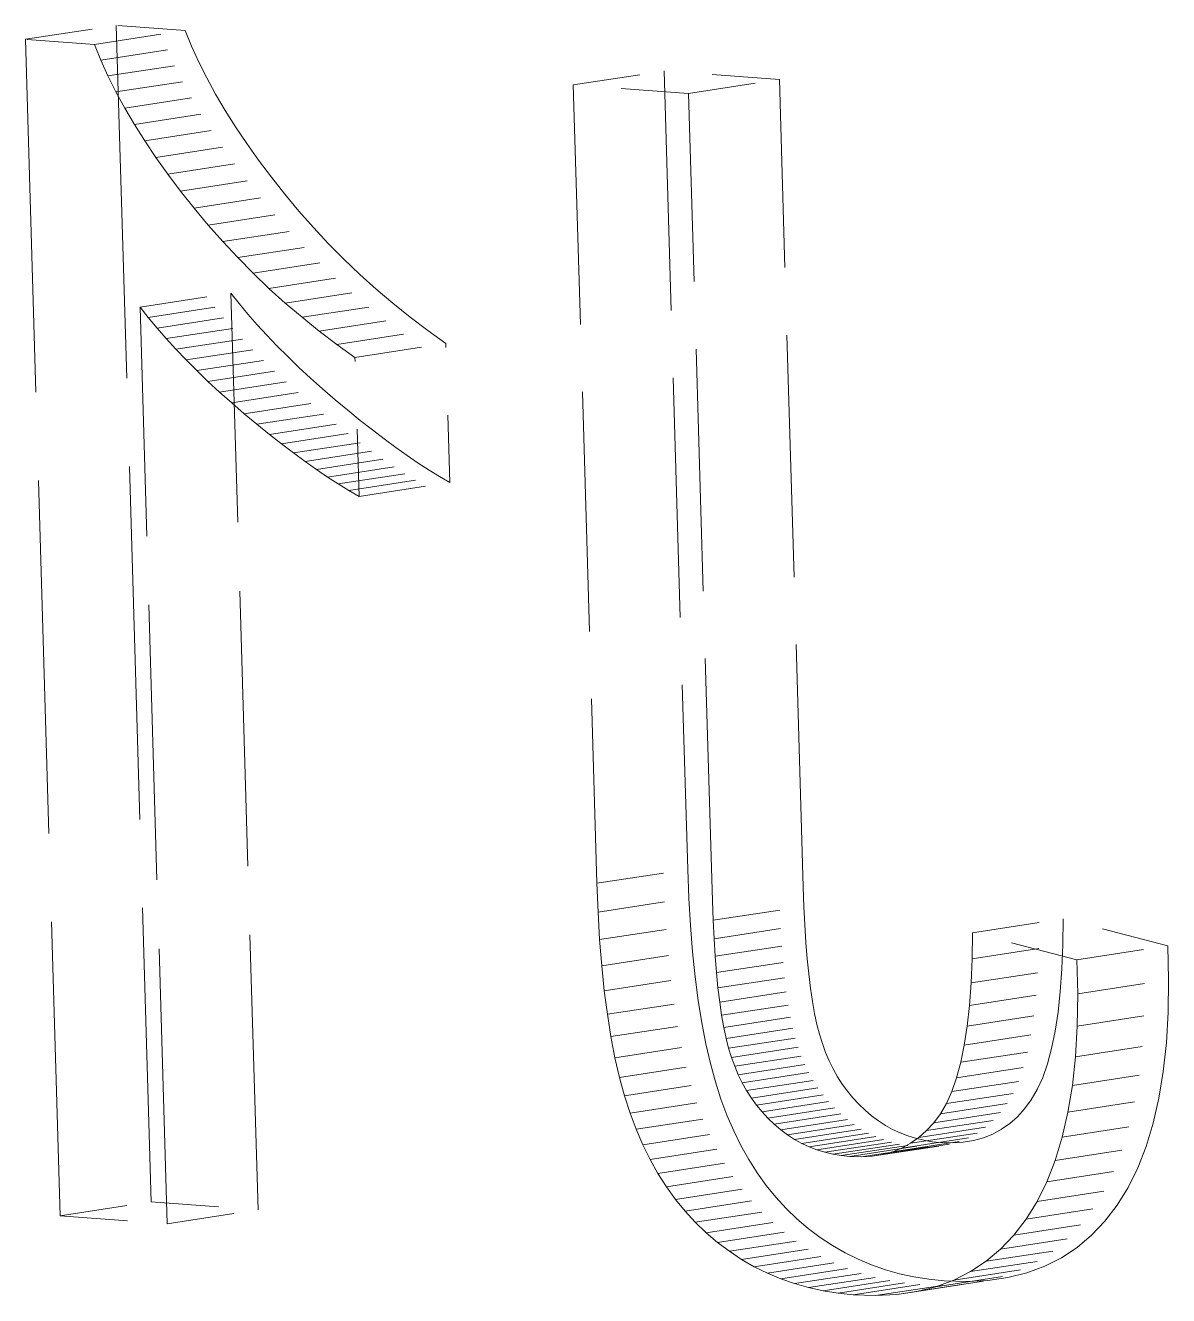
# Model space of a CAD drawing. Extents: x 23 to 417, y 3 to 294.
# Drawn here: x 332.843 to 334.539, y 133.667 to 135.551 of the extents above; entities that cross this region are included whole.
import ezdxf

# ---------------------------------------------------------------- set-up
doc = ezdxf.new("R2010")
doc.units = 0
doc.linetypes.add('DASHED', pattern=[15, 12, -3])
doc.layers.get('0').update_dxf_attribs({"lineweight": 13})

# ---------------------------------------------------------------- blocks, each defined once
blk = doc.blocks.new('BLOCK3535')
at = {"color": 7, "linetype": 'DASHED', "lineweight": 13, "ltscale": 0.006819}
for p, q in [((-38.8441, 6.4), (-38.5746, 6.4414)), ((-38.6397, 6.3848), (-38.3701, 6.4262)), ((-38.6207, 6.3383), (-38.3511, 6.3797)), ((-38.5992, 6.2913), (-38.3297, 6.3327)), ((-37.2188, 6.2648), (-36.9492, 6.3062)), ((-38.5755, 6.2439), (-38.3059, 6.2853)), ((-36.8769, 6.2393), (-36.6073, 6.2807)), ((-38.5494, 6.196), (-38.2799, 6.2374)), ((-38.521, 6.1476), (-38.2514, 6.189)), ((-38.4903, 6.0988), (-38.2207, 6.1402)), ((-38.4572, 6.0496), (-38.1876, 6.091)), ((-38.4218, 5.9999), (-38.1522, 6.0413)), ((-38.384, 5.9497), (-38.1145, 5.9911)), ((-38.344, 5.8991), (-38.0744, 5.9405)), ((-38.3021, 5.8489), (-38.0325, 5.8903)), ((-38.2589, 5.8), (-37.9893, 5.8414)), ((-38.2144, 5.7524), (-37.9448, 5.7938)), ((-38.1686, 5.7062), (-37.899, 5.7476)), ((-38.1215, 5.6613), (-37.8519, 5.7027)), ((-38.0731, 5.6177), (-37.8035, 5.6591)), ((-38.5041, 5.6058), (-38.2345, 5.6472)), ((-38.4796, 5.5746), (-38.21, 5.6161)), ((-38.0234, 5.5754), (-37.7539, 5.6169)), ((-38.4537, 5.5434), (-38.1841, 5.5848)), ((-38.4263, 5.512), (-38.1567, 5.5534)), ((-37.9725, 5.5345), (-37.7029, 5.5759)), ((-38.3976, 5.4805), (-38.128, 5.5219)), ((-37.9202, 5.4949), (-37.6506, 5.5363)), ((-38.3674, 5.4489), (-38.0978, 5.4903)), ((-37.8666, 5.4566), (-37.597, 5.498)), ((-38.3357, 5.4172), (-38.0661, 5.4587)), ((-38.3027, 5.3854), (-38.0331, 5.4269)), ((-38.2682, 5.3535), (-37.9986, 5.395)), ((-38.2322, 5.3215), (-37.9627, 5.363)), ((-38.1949, 5.2894), (-37.9253, 5.3308)), ((-38.1572, 5.258), (-37.8877, 5.2994)), ((-38.1204, 5.2281), (-37.8508, 5.2695)), ((-38.0843, 5.1998), (-37.8148, 5.2412)), ((-38.0491, 5.173), (-37.7795, 5.2144)), ((-38.0146, 5.1476), (-37.7451, 5.1891)), ((-37.981, 5.1239), (-37.7114, 5.1653)), ((-37.9481, 5.1016), (-37.6785, 5.143)), ((-37.9161, 5.0809), (-37.6465, 5.1223)), ((-37.8848, 5.0617), (-37.6153, 5.1031)), ((-37.8544, 5.044), (-37.5848, 5.0855)), ((-37.1487, 3.8962), (-36.8791, 3.9376)), ((-37.1454, 3.8108), (-36.8758, 3.8522)), ((-36.8039, 3.7865), (-36.5343, 3.8279)), ((-37.1406, 3.7293), (-36.871, 3.7707)), ((-36.8012, 3.7315), (-36.5316, 3.7729)), ((-36.0347, 3.7493), (-35.7651, 3.7907)), ((-37.1344, 3.6516), (-36.8648, 3.693)), ((-36.7979, 3.6797), (-36.5284, 3.7211)), ((-36.0357, 3.6724), (-35.7662, 3.7138)), ((-35.7246, 3.6694), (-35.455, 3.7109)), ((-36.794, 3.6312), (-36.5245, 3.6726)), ((-37.1267, 3.5777), (-36.8571, 3.6191)), ((-36.7895, 3.5858), (-36.5199, 3.6272)), ((-36.0387, 3.6007), (-35.7691, 3.6421)), ((-36.7844, 3.5436), (-36.5148, 3.5851)), ((-35.722, 3.5682), (-35.4525, 3.6096)), ((-37.1176, 3.5076), (-36.848, 3.549)), ((-36.7787, 3.5047), (-36.5091, 3.5461)), ((-36.0435, 3.5341), (-35.7739, 3.5755)), ((-36.7723, 3.4689), (-36.5028, 3.5103)), ((-36.0501, 3.4726), (-35.7806, 3.514)), ((-35.7234, 3.4723), (-35.4539, 3.5138)), ((-37.107, 3.4414), (-36.8374, 3.4828)), ((-36.7654, 3.4363), (-36.4958, 3.4777)), ((-36.7579, 3.4069), (-36.4883, 3.4483)), ((-36.0587, 3.4163), (-35.7891, 3.4578)), ((-37.095, 3.3789), (-36.8254, 3.4204)), ((-36.7494, 3.3796), (-36.4798, 3.4211)), ((-36.7399, 3.3534), (-36.4703, 3.3948)), ((-36.0691, 3.3652), (-35.7995, 3.4066)), ((-35.7287, 3.3819), (-35.4591, 3.4233)), ((-37.0815, 3.3203), (-36.812, 3.3617)), ((-36.7292, 3.3283), (-36.4596, 3.3697)), ((-36.0814, 3.3193), (-35.8118, 3.3607)), ((-36.7174, 3.3041), (-36.4478, 3.3456)), ((-36.7045, 3.2811), (-36.4349, 3.3225)), ((-36.0956, 3.2784), (-35.826, 3.3198)), ((-35.7379, 3.2968), (-35.4683, 3.3382)), ((-37.0666, 3.2655), (-36.797, 3.307)), ((-36.6904, 3.2591), (-36.4208, 3.3005)), ((-36.6752, 3.2381), (-36.4056, 3.2795)), ((-36.1116, 3.2428), (-35.8421, 3.2842)), ((-37.0502, 3.2146), (-36.7806, 3.256)), ((-36.6588, 3.2182), (-36.3893, 3.2596)), ((-36.6414, 3.1994), (-36.3718, 3.2408)), ((-36.1296, 3.2123), (-35.86, 3.2537)), ((-35.751, 3.2172), (-35.4814, 3.2586)), ((-37.0322, 3.1666), (-36.7627, 3.208)), ((-36.6228, 3.1816), (-36.3532, 3.223)), ((-36.6033, 3.165), (-36.3337, 3.2065)), ((-36.1705, 3.1625), (-35.9009, 3.2039)), ((-36.1493, 3.1858), (-35.8797, 3.2273)), ((-36.5832, 3.1501), (-36.3136, 3.1915)), ((-36.5624, 3.1366), (-36.2928, 3.1781)), ((-36.5409, 3.1247), (-36.2714, 3.1662)), ((-36.2179, 3.125), (-35.9483, 3.1664)), ((-36.1934, 3.1422), (-35.9238, 3.1836)), ((-35.768, 3.1429), (-35.4984, 3.1844)), ((-37.0125, 3.1207), (-36.7429, 3.1621)), ((-36.5188, 3.1144), (-36.2493, 3.1558)), ((-36.4961, 3.1055), (-36.2265, 3.147)), ((-36.4726, 3.0983), (-36.2031, 3.1397)), ((-36.4486, 3.0925), (-36.179, 3.1339)), ((-36.4238, 3.0883), (-36.1542, 3.1297)), ((-36.3318, 3.0865), (-36.0622, 3.1279)), ((-36.3009, 3.0915), (-36.0314, 3.133)), ((-36.2716, 3.0996), (-36.0021, 3.141)), ((-36.244, 3.1108), (-35.9744, 3.1522)), ((-36.991, 3.077), (-36.7214, 3.1184)), ((-36.3984, 3.0856), (-36.1288, 3.127)), ((-36.3643, 3.0845), (-36.0947, 3.1259)), ((-35.7889, 3.0741), (-35.5193, 3.1155)), ((-36.9677, 3.0354), (-36.6981, 3.0769)), ((-36.9426, 2.996), (-36.6731, 3.0374)), ((-35.8137, 3.0106), (-35.5441, 3.0521)), ((-36.9158, 2.9587), (-36.6462, 3.0001)), ((-35.8424, 2.9526), (-35.5728, 2.994)), ((-38.7408, 2.9099), (-38.4712, 2.9513)), ((-36.8872, 2.9236), (-36.6177, 2.965)), ((-35.875, 2.8999), (-35.6054, 2.9414)), ((-38.4236, 2.8863), (-38.154, 2.9277)), ((-36.8569, 2.8905), (-36.5873, 2.932)), ((-36.8248, 2.8597), (-36.5552, 2.9011)), ((-36.7909, 2.8309), (-36.5214, 2.8724)), ((-35.9113, 2.8528), (-35.6417, 2.8942)), ((-36.7556, 2.8045), (-36.486, 2.8459)), ((-35.9508, 2.8111), (-35.6813, 2.8525)), ((-36.7192, 2.7805), (-36.4496, 2.8219)), ((-36.6817, 2.7589), (-36.4121, 2.8003)), ((-35.9938, 2.7749), (-35.7242, 2.8163)), ((-36.643, 2.7397), (-36.3735, 2.7811)), ((-36.6033, 2.7229), (-36.3337, 2.7643)), ((-36.0897, 2.719), (-35.8201, 2.7604)), ((-36.0401, 2.7442), (-35.7705, 2.7856)), ((-36.5625, 2.7086), (-36.2929, 2.75)), ((-36.5205, 2.6967), (-36.2509, 2.7381)), ((-36.4774, 2.6872), (-36.2079, 2.7286)), ((-36.4333, 2.6802), (-36.1637, 2.7216)), ((-36.388, 2.6755), (-36.1184, 2.717)), ((-36.3217, 2.6732), (-36.0521, 2.7146)), ((-36.2587, 2.6764), (-35.9891, 2.7178)), ((-36.199, 2.6851), (-35.9294, 2.7265)), ((-36.1427, 2.6993), (-35.8731, 2.7407))]:
    blk.add_line(p, q, dxfattribs=at)
at = {"color": 7, "linetype": 'DASHED', "lineweight": 13, "ltscale": 0.005125}
for p, q in [((-38.3701, 6.4262), (-38.5746, 6.4414)), ((-38.6397, 6.3848), (-38.8441, 6.4))]:
    blk.add_line(p, q, dxfattribs=at)
at = {"color": 7, "linetype": 'DASHED', "lineweight": 13, "ltscale": 0.087291}
for p, q in [((-38.5746, 6.4414), (-38.4712, 2.9513)), ((-38.8441, 6.4), (-38.7408, 2.9099))]:
    blk.add_line(p, q, dxfattribs=at)
at = {"color": 7, "linetype": 'DASHED', "lineweight": 13, "ltscale": 0.001257}
for p, q in [((-38.3511, 6.3797), (-38.3701, 6.4262)), ((-38.6207, 6.3383), (-38.6397, 6.3848))]:
    blk.add_line(p, q, dxfattribs=at)
at = {"color": 7, "linetype": 'DASHED', "lineweight": 13, "ltscale": 0.001291}
for p, q in [((-38.3297, 6.3327), (-38.3511, 6.3797)), ((-38.5992, 6.2913), (-38.6207, 6.3383))]:
    blk.add_line(p, q, dxfattribs=at)
at = {"color": 7, "linetype": 'DASHED', "lineweight": 13, "ltscale": 0.001326}
for p, q in [((-38.3059, 6.2853), (-38.3297, 6.3327)), ((-38.5755, 6.2439), (-38.5992, 6.2913))]:
    blk.add_line(p, q, dxfattribs=at)
at = {"color": 7, "linetype": 'DASHED', "lineweight": 13, "ltscale": 0.008571}
for p, q in [((-36.6073, 6.2807), (-36.9492, 6.3062)), ((-36.8769, 6.2393), (-37.2188, 6.2648))]:
    blk.add_line(p, q, dxfattribs=at)
at = {"color": 7, "linetype": 'DASHED', "lineweight": 13, "ltscale": 0.059241}
for p, q in [((-36.9492, 6.3062), (-36.8791, 3.9376)), ((-37.2188, 6.2648), (-37.1487, 3.8962))]:
    blk.add_line(p, q, dxfattribs=at)
at = {"color": 7, "linetype": 'DASHED', "lineweight": 13, "ltscale": 0.001363}
for p, q in [((-38.2799, 6.2374), (-38.3059, 6.2853)), ((-38.5494, 6.196), (-38.5755, 6.2439))]:
    blk.add_line(p, q, dxfattribs=at)
at = {"color": 7, "linetype": 'DASHED', "lineweight": 13, "ltscale": 0.059893}
for p, q in [((-36.5364, 3.886), (-36.6073, 6.2807)), ((-36.806, 3.8446), (-36.8769, 6.2393))]:
    blk.add_line(p, q, dxfattribs=at)
at = {"color": 7, "linetype": 'DASHED', "lineweight": 13, "ltscale": 0.001402}
for p, q in [((-38.2514, 6.189), (-38.2799, 6.2374)), ((-38.521, 6.1476), (-38.5494, 6.196))]:
    blk.add_line(p, q, dxfattribs=at)
at = {"color": 7, "linetype": 'DASHED', "lineweight": 13, "ltscale": 0.001442}
for p, q in [((-38.2207, 6.1402), (-38.2514, 6.189)), ((-38.4903, 6.0988), (-38.521, 6.1476))]:
    blk.add_line(p, q, dxfattribs=at)
at = {"color": 7, "linetype": 'DASHED', "lineweight": 13, "ltscale": 0.001483}
for p, q in [((-38.1876, 6.091), (-38.2207, 6.1402)), ((-38.4572, 6.0496), (-38.4903, 6.0988))]:
    blk.add_line(p, q, dxfattribs=at)
at = {"color": 7, "linetype": 'DASHED', "lineweight": 13, "ltscale": 0.001526}
for p, q in [((-38.1522, 6.0413), (-38.1876, 6.091)), ((-38.4218, 5.9999), (-38.4572, 6.0496))]:
    blk.add_line(p, q, dxfattribs=at)
at = {"color": 7, "linetype": 'DASHED', "lineweight": 13, "ltscale": 0.001569}
for p, q in [((-38.1145, 5.9911), (-38.1522, 6.0413)), ((-38.384, 5.9497), (-38.4218, 5.9999))]:
    blk.add_line(p, q, dxfattribs=at)
at = {"color": 7, "linetype": 'DASHED', "lineweight": 13, "ltscale": 0.001615}
for p, q in [((-38.0744, 5.9405), (-38.1145, 5.9911)), ((-38.344, 5.8991), (-38.384, 5.9497))]:
    blk.add_line(p, q, dxfattribs=at)
at = {"color": 7, "linetype": 'DASHED', "lineweight": 13, "ltscale": 0.001634}
for p, q in [((-38.0325, 5.8903), (-38.0744, 5.9405)), ((-38.3021, 5.8489), (-38.344, 5.8991)), ((-37.7029, 5.5759), (-37.7539, 5.6169)), ((-37.9725, 5.5345), (-38.0234, 5.5754))]:
    blk.add_line(p, q, dxfattribs=at)
at = {"color": 7, "linetype": 'DASHED', "lineweight": 13, "ltscale": 0.001631}
for p, q in [((-37.9893, 5.8414), (-38.0325, 5.8903)), ((-38.2589, 5.8), (-38.3021, 5.8489)), ((-37.7539, 5.6169), (-37.8035, 5.6591)), ((-38.0234, 5.5754), (-38.0731, 5.6177))]:
    blk.add_line(p, q, dxfattribs=at)
at = {"color": 7, "linetype": 'DASHED', "lineweight": 13, "ltscale": 0.001628}
for p, q in [((-37.9448, 5.7938), (-37.9893, 5.8414)), ((-38.2144, 5.7524), (-38.2589, 5.8)), ((-37.8035, 5.6591), (-37.8519, 5.7027)), ((-38.0731, 5.6177), (-38.1215, 5.6613))]:
    blk.add_line(p, q, dxfattribs=at)
at = {"color": 7, "linetype": 'DASHED', "lineweight": 13, "ltscale": 0.001627}
for p, q in [((-37.899, 5.7476), (-37.9448, 5.7938)), ((-38.1686, 5.7062), (-38.2144, 5.7524)), ((-37.8519, 5.7027), (-37.899, 5.7476)), ((-38.1215, 5.6613), (-38.1686, 5.7062))]:
    blk.add_line(p, q, dxfattribs=at)
at = {"color": 7, "linetype": 'DASHED', "lineweight": 13, "ltscale": 0.068018}
for p, q in [((-38.154, 2.9277), (-38.2345, 5.6472)), ((-38.4236, 2.8863), (-38.5041, 5.6058))]:
    blk.add_line(p, q, dxfattribs=at)
at = {"color": 7, "linetype": 'DASHED', "lineweight": 13, "ltscale": 0.000990946}
for p, q in [((-38.2345, 5.6472), (-38.21, 5.6161)), ((-38.5041, 5.6058), (-38.4796, 5.5746))]:
    blk.add_line(p, q, dxfattribs=at)
at = {"color": 7, "linetype": 'DASHED', "lineweight": 13, "ltscale": 0.001015}
for p, q in [((-38.21, 5.6161), (-38.1841, 5.5848)), ((-38.4796, 5.5746), (-38.4537, 5.5434))]:
    blk.add_line(p, q, dxfattribs=at)
at = {"color": 7, "linetype": 'DASHED', "lineweight": 13, "ltscale": 0.001041}
for p, q in [((-38.1841, 5.5848), (-38.1567, 5.5534)), ((-38.4537, 5.5434), (-38.4263, 5.512))]:
    blk.add_line(p, q, dxfattribs=at)
at = {"color": 7, "linetype": 'DASHED', "lineweight": 13, "ltscale": 0.001066}
for p, q in [((-38.1567, 5.5534), (-38.128, 5.5219)), ((-38.4263, 5.512), (-38.3976, 5.4805))]:
    blk.add_line(p, q, dxfattribs=at)
at = {"color": 7, "linetype": 'DASHED', "lineweight": 13, "ltscale": 0.00164}
for p, q in [((-37.6506, 5.5363), (-37.7029, 5.5759)), ((-37.9202, 5.4949), (-37.9725, 5.5345))]:
    blk.add_line(p, q, dxfattribs=at)
at = {"color": 7, "linetype": 'DASHED', "lineweight": 13, "ltscale": 0.001092}
for p, q in [((-38.128, 5.5219), (-38.0978, 5.4903)), ((-38.3976, 5.4805), (-38.3674, 5.4489))]:
    blk.add_line(p, q, dxfattribs=at)
at = {"color": 7, "linetype": 'DASHED', "lineweight": 13, "ltscale": 0.001646}
for p, q in [((-37.597, 5.498), (-37.6506, 5.5363)), ((-37.8666, 5.4566), (-37.9202, 5.4949))]:
    blk.add_line(p, q, dxfattribs=at)
at = {"color": 7, "linetype": 'DASHED', "lineweight": 13, "ltscale": 0.00112}
for p, q in [((-38.0978, 5.4903), (-38.0661, 5.4587)), ((-38.3674, 5.4489), (-38.3357, 5.4172))]:
    blk.add_line(p, q, dxfattribs=at)
at = {"color": 7, "linetype": 'DASHED', "lineweight": 13, "ltscale": 0.010318}
for p, q in [((-37.5848, 5.0855), (-37.597, 5.498)), ((-37.8544, 5.044), (-37.8666, 5.4566))]:
    blk.add_line(p, q, dxfattribs=at)
at = {"color": 7, "linetype": 'DASHED', "lineweight": 13, "ltscale": 0.001147}
for p, q in [((-38.0661, 5.4587), (-38.0331, 5.4269)), ((-38.3357, 5.4172), (-38.3027, 5.3854)), ((-37.8508, 5.2695), (-37.8148, 5.2412)), ((-38.1204, 5.2281), (-38.0843, 5.1998))]:
    blk.add_line(p, q, dxfattribs=at)
at = {"color": 7, "linetype": 'DASHED', "lineweight": 13, "ltscale": 0.001174}
for p, q in [((-38.0331, 5.4269), (-37.9986, 5.395)), ((-38.3027, 5.3854), (-38.2682, 5.3535))]:
    blk.add_line(p, q, dxfattribs=at)
at = {"color": 7, "linetype": 'DASHED', "lineweight": 13, "ltscale": 0.001203}
for p, q in [((-37.9986, 5.395), (-37.9627, 5.363)), ((-38.2682, 5.3535), (-38.2322, 5.3215))]:
    blk.add_line(p, q, dxfattribs=at)
at = {"color": 7, "linetype": 'DASHED', "lineweight": 13, "ltscale": 0.001231}
for p, q in [((-37.9627, 5.363), (-37.9253, 5.3308)), ((-38.2322, 5.3215), (-38.1949, 5.2894))]:
    blk.add_line(p, q, dxfattribs=at)
at = {"color": 7, "linetype": 'DASHED', "lineweight": 13, "ltscale": 0.001226}
for p, q in [((-37.9253, 5.3308), (-37.8877, 5.2994)), ((-38.1949, 5.2894), (-38.1572, 5.258))]:
    blk.add_line(p, q, dxfattribs=at)
at = {"color": 7, "linetype": 'DASHED', "lineweight": 13, "ltscale": 0.001186}
for p, q in [((-37.8877, 5.2994), (-37.8508, 5.2695)), ((-38.1572, 5.258), (-38.1204, 5.2281))]:
    blk.add_line(p, q, dxfattribs=at)
at = {"color": 7, "linetype": 'DASHED', "lineweight": 13, "ltscale": 0.001107}
for p, q in [((-37.8148, 5.2412), (-37.7795, 5.2144)), ((-38.0843, 5.1998), (-38.0491, 5.173))]:
    blk.add_line(p, q, dxfattribs=at)
at = {"color": 7, "linetype": 'DASHED', "lineweight": 13, "ltscale": 0.001069}
for p, q in [((-37.7795, 5.2144), (-37.7451, 5.1891)), ((-38.0491, 5.173), (-38.0146, 5.1476))]:
    blk.add_line(p, q, dxfattribs=at)
at = {"color": 7, "linetype": 'DASHED', "lineweight": 13, "ltscale": 0.00103}
for p, q in [((-37.7451, 5.1891), (-37.7114, 5.1653)), ((-38.0146, 5.1476), (-37.981, 5.1239))]:
    blk.add_line(p, q, dxfattribs=at)
at = {"color": 7, "linetype": 'DASHED', "lineweight": 13, "ltscale": 0.000992397}
for p, q in [((-37.7114, 5.1653), (-37.6785, 5.143)), ((-37.981, 5.1239), (-37.9481, 5.1016))]:
    blk.add_line(p, q, dxfattribs=at)
at = {"color": 7, "linetype": 'DASHED', "lineweight": 13, "ltscale": 0.000953735}
for p, q in [((-37.6785, 5.143), (-37.6465, 5.1223)), ((-37.9481, 5.1016), (-37.9161, 5.0809))]:
    blk.add_line(p, q, dxfattribs=at)
at = {"color": 7, "linetype": 'DASHED', "lineweight": 13, "ltscale": 0.000916965}
for p, q in [((-37.6465, 5.1223), (-37.6153, 5.1031)), ((-37.9161, 5.0809), (-37.8848, 5.0617))]:
    blk.add_line(p, q, dxfattribs=at)
at = {"color": 7, "linetype": 'DASHED', "lineweight": 13, "ltscale": 0.000880023}
for p, q in [((-37.6153, 5.1031), (-37.5848, 5.0855)), ((-37.8848, 5.0617), (-37.8544, 5.044))]:
    blk.add_line(p, q, dxfattribs=at)
at = {"color": 7, "linetype": 'DASHED', "lineweight": 13, "ltscale": 0.002135}
for p, q in [((-36.8791, 3.9376), (-36.8758, 3.8522)), ((-37.1487, 3.8962), (-37.1454, 3.8108))]:
    blk.add_line(p, q, dxfattribs=at)
at = {"color": 7, "linetype": 'DASHED', "lineweight": 13, "ltscale": 0.001455}
for p, q in [((-36.5343, 3.8279), (-36.5364, 3.886)), ((-36.8039, 3.7865), (-36.806, 3.8446))]:
    blk.add_line(p, q, dxfattribs=at)
at = {"color": 7, "linetype": 'DASHED', "lineweight": 13, "ltscale": 0.002042}
for p, q in [((-36.8758, 3.8522), (-36.871, 3.7707)), ((-37.1454, 3.8108), (-37.1406, 3.7293))]:
    blk.add_line(p, q, dxfattribs=at)
at = {"color": 7, "linetype": 'DASHED', "lineweight": 13, "ltscale": 0.001376}
for p, q in [((-36.5316, 3.7729), (-36.5343, 3.8279)), ((-36.8012, 3.7315), (-36.8039, 3.7865))]:
    blk.add_line(p, q, dxfattribs=at)
at = {"color": 7, "linetype": 'DASHED', "lineweight": 13, "ltscale": 0.001949}
for p, q in [((-36.871, 3.7707), (-36.8648, 3.693)), ((-37.1406, 3.7293), (-37.1344, 3.6516))]:
    blk.add_line(p, q, dxfattribs=at)
at = {"color": 7, "linetype": 'DASHED', "lineweight": 13, "ltscale": 0.001297}
for p, q in [((-36.5284, 3.7211), (-36.5316, 3.7729)), ((-36.7979, 3.6797), (-36.8012, 3.7315))]:
    blk.add_line(p, q, dxfattribs=at)
at = {"color": 7, "linetype": 'DASHED', "lineweight": 13, "ltscale": 0.001923}
for p, q in [((-35.7651, 3.7907), (-35.7662, 3.7138)), ((-36.0347, 3.7493), (-36.0357, 3.6724))]:
    blk.add_line(p, q, dxfattribs=at)
at = {"color": 7, "linetype": 'DASHED', "lineweight": 13, "ltscale": 0.008005}
for p, q in [((-35.455, 3.7109), (-35.7651, 3.7907)), ((-35.7246, 3.6694), (-36.0347, 3.7493))]:
    blk.add_line(p, q, dxfattribs=at)
at = {"color": 7, "linetype": 'DASHED', "lineweight": 13, "ltscale": 0.001857}
for p, q in [((-36.8648, 3.693), (-36.8571, 3.6191)), ((-37.1344, 3.6516), (-37.1267, 3.5777))]:
    blk.add_line(p, q, dxfattribs=at)
at = {"color": 7, "linetype": 'DASHED', "lineweight": 13, "ltscale": 0.001218}
for p, q in [((-36.5245, 3.6726), (-36.5284, 3.7211)), ((-36.794, 3.6312), (-36.7979, 3.6797)), ((-36.7429, 3.1621), (-36.7214, 3.1184)), ((-37.0125, 3.1207), (-36.991, 3.077))]:
    blk.add_line(p, q, dxfattribs=at)
at = {"color": 7, "linetype": 'DASHED', "lineweight": 13, "ltscale": 0.001795}
for p, q in [((-35.7662, 3.7138), (-35.7691, 3.6421)), ((-36.0357, 3.6724), (-36.0387, 3.6007))]:
    blk.add_line(p, q, dxfattribs=at)
at = {"color": 7, "linetype": 'DASHED', "lineweight": 13, "ltscale": 0.002532}
for p, q in [((-35.4525, 3.6096), (-35.455, 3.7109)), ((-35.722, 3.5682), (-35.7246, 3.6694))]:
    blk.add_line(p, q, dxfattribs=at)
at = {"color": 7, "linetype": 'DASHED', "lineweight": 13, "ltscale": 0.00114}
for p, q in [((-36.5199, 3.6272), (-36.5245, 3.6726)), ((-36.7895, 3.5858), (-36.794, 3.6312))]:
    blk.add_line(p, q, dxfattribs=at)
at = {"color": 7, "linetype": 'DASHED', "lineweight": 13, "ltscale": 0.001766}
for p, q in [((-36.8571, 3.6191), (-36.848, 3.549)), ((-37.1267, 3.5777), (-37.1176, 3.5076))]:
    blk.add_line(p, q, dxfattribs=at)
at = {"color": 7, "linetype": 'DASHED', "lineweight": 13, "ltscale": 0.001062}
for p, q in [((-36.5148, 3.5851), (-36.5199, 3.6272)), ((-36.7844, 3.5436), (-36.7895, 3.5858))]:
    blk.add_line(p, q, dxfattribs=at)
at = {"color": 7, "linetype": 'DASHED', "lineweight": 13, "ltscale": 0.001669}
for p, q in [((-35.7691, 3.6421), (-35.7739, 3.5755)), ((-36.0387, 3.6007), (-36.0435, 3.5341))]:
    blk.add_line(p, q, dxfattribs=at)
at = {"color": 7, "linetype": 'DASHED', "lineweight": 13, "ltscale": 0.000984986}
for p, q in [((-36.5091, 3.5461), (-36.5148, 3.5851)), ((-36.7787, 3.5047), (-36.7844, 3.5436))]:
    blk.add_line(p, q, dxfattribs=at)
at = {"color": 7, "linetype": 'DASHED', "lineweight": 13, "ltscale": 0.002396}
for p, q in [((-35.4539, 3.5138), (-35.4525, 3.6096)), ((-35.7234, 3.4723), (-35.722, 3.5682))]:
    blk.add_line(p, q, dxfattribs=at)
at = {"color": 7, "linetype": 'DASHED', "lineweight": 13, "ltscale": 0.001677}
for p, q in [((-36.848, 3.549), (-36.8374, 3.4828)), ((-37.1176, 3.5076), (-37.107, 3.4414))]:
    blk.add_line(p, q, dxfattribs=at)
at = {"color": 7, "linetype": 'DASHED', "lineweight": 13, "ltscale": 0.000908379}
for p, q in [((-36.5028, 3.5103), (-36.5091, 3.5461)), ((-36.7723, 3.4689), (-36.7787, 3.5047))]:
    blk.add_line(p, q, dxfattribs=at)
at = {"color": 7, "linetype": 'DASHED', "lineweight": 13, "ltscale": 0.001545}
for p, q in [((-35.7739, 3.5755), (-35.7806, 3.514)), ((-36.0435, 3.5341), (-36.0501, 3.4726))]:
    blk.add_line(p, q, dxfattribs=at)
at = {"color": 7, "linetype": 'DASHED', "lineweight": 13, "ltscale": 0.00083297}
for p, q in [((-36.4958, 3.4777), (-36.5028, 3.5103)), ((-36.7654, 3.4363), (-36.7723, 3.4689))]:
    blk.add_line(p, q, dxfattribs=at)
at = {"color": 7, "linetype": 'DASHED', "lineweight": 13, "ltscale": 0.001423}
for p, q in [((-35.7806, 3.514), (-35.7891, 3.4578)), ((-36.0501, 3.4726), (-36.0587, 3.4163))]:
    blk.add_line(p, q, dxfattribs=at)
at = {"color": 7, "linetype": 'DASHED', "lineweight": 13, "ltscale": 0.002265}
for p, q in [((-35.4591, 3.4233), (-35.4539, 3.5138)), ((-35.7287, 3.3819), (-35.7234, 3.4723))]:
    blk.add_line(p, q, dxfattribs=at)
at = {"color": 7, "linetype": 'DASHED', "lineweight": 13, "ltscale": 0.001589}
for p, q in [((-36.8374, 3.4828), (-36.8254, 3.4204)), ((-37.107, 3.4414), (-37.095, 3.3789))]:
    blk.add_line(p, q, dxfattribs=at)
at = {"color": 7, "linetype": 'DASHED', "lineweight": 13, "ltscale": 0.000758746}
for p, q in [((-36.4883, 3.4483), (-36.4958, 3.4777)), ((-36.7579, 3.4069), (-36.7654, 3.4363))]:
    blk.add_line(p, q, dxfattribs=at)
at = {"color": 7, "linetype": 'DASHED', "lineweight": 13, "ltscale": 0.000713185}
for p, q in [((-36.4798, 3.4211), (-36.4883, 3.4483)), ((-36.7494, 3.3796), (-36.7579, 3.4069))]:
    blk.add_line(p, q, dxfattribs=at)
at = {"color": 7, "linetype": 'DASHED', "lineweight": 13, "ltscale": 0.001304}
for p, q in [((-35.7891, 3.4578), (-35.7995, 3.4066)), ((-36.0587, 3.4163), (-36.0691, 3.3652))]:
    blk.add_line(p, q, dxfattribs=at)
at = {"color": 7, "linetype": 'DASHED', "lineweight": 13, "ltscale": 0.001503}
for p, q in [((-36.8254, 3.4204), (-36.812, 3.3617)), ((-37.095, 3.3789), (-37.0815, 3.3203))]:
    blk.add_line(p, q, dxfattribs=at)
at = {"color": 7, "linetype": 'DASHED', "lineweight": 13, "ltscale": 0.000697513}
for p, q in [((-36.4703, 3.3948), (-36.4798, 3.4211)), ((-36.7399, 3.3534), (-36.7494, 3.3796))]:
    blk.add_line(p, q, dxfattribs=at)
at = {"color": 7, "linetype": 'DASHED', "lineweight": 13, "ltscale": 0.000683535}
for p, q in [((-36.4596, 3.3697), (-36.4703, 3.3948)), ((-36.7292, 3.3283), (-36.7399, 3.3534))]:
    blk.add_line(p, q, dxfattribs=at)
at = {"color": 7, "linetype": 'DASHED', "lineweight": 13, "ltscale": 0.00119}
for p, q in [((-35.7995, 3.4066), (-35.8118, 3.3607)), ((-36.0691, 3.3652), (-36.0814, 3.3193))]:
    blk.add_line(p, q, dxfattribs=at)
at = {"color": 7, "linetype": 'DASHED', "lineweight": 13, "ltscale": 0.002139}
for p, q in [((-35.4683, 3.3382), (-35.4591, 3.4233)), ((-35.7379, 3.2968), (-35.7287, 3.3819))]:
    blk.add_line(p, q, dxfattribs=at)
at = {"color": 7, "linetype": 'DASHED', "lineweight": 13, "ltscale": 0.00142}
for p, q in [((-36.812, 3.3617), (-36.797, 3.307)), ((-37.0815, 3.3203), (-37.0666, 3.2655))]:
    blk.add_line(p, q, dxfattribs=at)
at = {"color": 7, "linetype": 'DASHED', "lineweight": 13, "ltscale": 0.000671149}
for p, q in [((-36.4478, 3.3456), (-36.4596, 3.3697)), ((-36.7174, 3.3041), (-36.7292, 3.3283))]:
    blk.add_line(p, q, dxfattribs=at)
at = {"color": 7, "linetype": 'DASHED', "lineweight": 13, "ltscale": 0.001081}
for p, q in [((-35.8118, 3.3607), (-35.826, 3.3198)), ((-36.0814, 3.3193), (-36.0956, 3.2784))]:
    blk.add_line(p, q, dxfattribs=at)
at = {"color": 7, "linetype": 'DASHED', "lineweight": 13, "ltscale": 0.000660839}
for p, q in [((-36.4349, 3.3225), (-36.4478, 3.3456)), ((-36.7045, 3.2811), (-36.7174, 3.3041))]:
    blk.add_line(p, q, dxfattribs=at)
at = {"color": 7, "linetype": 'DASHED', "lineweight": 13, "ltscale": 0.000653294}
for p, q in [((-36.4208, 3.3005), (-36.4349, 3.3225)), ((-36.6904, 3.2591), (-36.7045, 3.2811))]:
    blk.add_line(p, q, dxfattribs=at)
at = {"color": 7, "linetype": 'DASHED', "lineweight": 13, "ltscale": 0.000977817}
for p, q in [((-35.826, 3.3198), (-35.8421, 3.2842)), ((-36.0956, 3.2784), (-36.1116, 3.2428))]:
    blk.add_line(p, q, dxfattribs=at)
at = {"color": 7, "linetype": 'DASHED', "lineweight": 13, "ltscale": 0.002018}
for p, q in [((-35.4814, 3.2586), (-35.4683, 3.3382)), ((-35.751, 3.2172), (-35.7379, 3.2968))]:
    blk.add_line(p, q, dxfattribs=at)
at = {"color": 7, "linetype": 'DASHED', "lineweight": 13, "ltscale": 0.001339}
for p, q in [((-36.797, 3.307), (-36.7806, 3.256)), ((-37.0666, 3.2655), (-37.0502, 3.2146))]:
    blk.add_line(p, q, dxfattribs=at)
at = {"color": 7, "linetype": 'DASHED', "lineweight": 13, "ltscale": 0.000647309}
for p, q in [((-36.4056, 3.2795), (-36.4208, 3.3005)), ((-36.6752, 3.2381), (-36.6904, 3.2591))]:
    blk.add_line(p, q, dxfattribs=at)
at = {"color": 7, "linetype": 'DASHED', "lineweight": 13, "ltscale": 0.000643561}
for p, q in [((-36.3893, 3.2596), (-36.4056, 3.2795)), ((-36.6588, 3.2182), (-36.6752, 3.2381))]:
    blk.add_line(p, q, dxfattribs=at)
at = {"color": 7, "linetype": 'DASHED', "lineweight": 13, "ltscale": 0.000884709}
for p, q in [((-35.8421, 3.2842), (-35.86, 3.2537)), ((-36.1116, 3.2428), (-36.1296, 3.2123))]:
    blk.add_line(p, q, dxfattribs=at)
at = {"color": 7, "linetype": 'DASHED', "lineweight": 13, "ltscale": 0.001281}
for p, q in [((-36.7806, 3.256), (-36.7627, 3.208)), ((-37.0502, 3.2146), (-37.0322, 3.1666))]:
    blk.add_line(p, q, dxfattribs=at)
at = {"color": 7, "linetype": 'DASHED', "lineweight": 13, "ltscale": 0.000642456}
for p, q in [((-36.3718, 3.2408), (-36.3893, 3.2596)), ((-36.6414, 3.1994), (-36.6588, 3.2182))]:
    blk.add_line(p, q, dxfattribs=at)
at = {"color": 7, "linetype": 'DASHED', "lineweight": 13, "ltscale": 0.000643268}
for p, q in [((-36.3532, 3.223), (-36.3718, 3.2408)), ((-36.6228, 3.1816), (-36.6414, 3.1994))]:
    blk.add_line(p, q, dxfattribs=at)
at = {"color": 7, "linetype": 'DASHED', "lineweight": 13, "ltscale": 0.000823119}
for p, q in [((-35.86, 3.2537), (-35.8797, 3.2273)), ((-36.1296, 3.2123), (-36.1493, 3.1858))]:
    blk.add_line(p, q, dxfattribs=at)
at = {"color": 7, "linetype": 'DASHED', "lineweight": 13, "ltscale": 0.001904}
for p, q in [((-35.4984, 3.1844), (-35.4814, 3.2586)), ((-35.768, 3.1429), (-35.751, 3.2172))]:
    blk.add_line(p, q, dxfattribs=at)
at = {"color": 7, "linetype": 'DASHED', "lineweight": 13, "ltscale": 0.001248}
for p, q in [((-36.7627, 3.208), (-36.7429, 3.1621)), ((-37.0322, 3.1666), (-37.0125, 3.1207))]:
    blk.add_line(p, q, dxfattribs=at)
at = {"color": 7, "linetype": 'DASHED', "lineweight": 13, "ltscale": 0.000638461}
for p, q in [((-36.3337, 3.2065), (-36.3532, 3.223)), ((-36.6033, 3.165), (-36.6228, 3.1816))]:
    blk.add_line(p, q, dxfattribs=at)
at = {"color": 7, "linetype": 'DASHED', "lineweight": 13, "ltscale": 0.000627261}
for p, q in [((-36.3136, 3.1915), (-36.3337, 3.2065)), ((-36.5832, 3.1501), (-36.6033, 3.165))]:
    blk.add_line(p, q, dxfattribs=at)
at = {"color": 7, "linetype": 'DASHED', "lineweight": 13, "ltscale": 0.000764397}
for p, q in [((-35.9009, 3.2039), (-35.9238, 3.1836)), ((-36.1705, 3.1625), (-36.1934, 3.1422))]:
    blk.add_line(p, q, dxfattribs=at)
at = {"color": 7, "linetype": 'DASHED', "lineweight": 13, "ltscale": 0.000789618}
for p, q in [((-35.8797, 3.2273), (-35.9009, 3.2039)), ((-36.1493, 3.1858), (-36.1705, 3.1625))]:
    blk.add_line(p, q, dxfattribs=at)
at = {"color": 7, "linetype": 'DASHED', "lineweight": 13, "ltscale": 0.00061919}
for p, q in [((-36.2928, 3.1781), (-36.3136, 3.1915)), ((-36.5624, 3.1366), (-36.5832, 3.1501))]:
    blk.add_line(p, q, dxfattribs=at)
at = {"color": 7, "linetype": 'DASHED', "lineweight": 13, "ltscale": 0.000612878}
for p, q in [((-36.2714, 3.1662), (-36.2928, 3.1781)), ((-36.5409, 3.1247), (-36.5624, 3.1366))]:
    blk.add_line(p, q, dxfattribs=at)
at = {"color": 7, "linetype": 'DASHED', "lineweight": 13, "ltscale": 0.000610565}
for p, q in [((-36.2493, 3.1558), (-36.2714, 3.1662)), ((-36.5188, 3.1144), (-36.5409, 3.1247))]:
    blk.add_line(p, q, dxfattribs=at)
at = {"color": 7, "linetype": 'DASHED', "lineweight": 13, "ltscale": 0.000742307}
for p, q in [((-35.9483, 3.1664), (-35.9744, 3.1522)), ((-36.2179, 3.125), (-36.244, 3.1108))]:
    blk.add_line(p, q, dxfattribs=at)
at = {"color": 7, "linetype": 'DASHED', "lineweight": 13, "ltscale": 0.000748679}
for p, q in [((-35.9238, 3.1836), (-35.9483, 3.1664)), ((-36.1934, 3.1422), (-36.2179, 3.125))]:
    blk.add_line(p, q, dxfattribs=at)
at = {"color": 7, "linetype": 'DASHED', "lineweight": 13, "ltscale": 0.001799}
for p, q in [((-35.5193, 3.1155), (-35.4984, 3.1844)), ((-35.7889, 3.0741), (-35.768, 3.1429))]:
    blk.add_line(p, q, dxfattribs=at)
at = {"color": 7, "linetype": 'DASHED', "lineweight": 13, "ltscale": 0.000610917}
for p, q in [((-36.2265, 3.147), (-36.2493, 3.1558)), ((-36.4961, 3.1055), (-36.5188, 3.1144))]:
    blk.add_line(p, q, dxfattribs=at)
at = {"color": 7, "linetype": 'DASHED', "lineweight": 13, "ltscale": 0.000613071}
for p, q in [((-36.2031, 3.1397), (-36.2265, 3.147)), ((-36.4726, 3.0983), (-36.4961, 3.1055))]:
    blk.add_line(p, q, dxfattribs=at)
at = {"color": 7, "linetype": 'DASHED', "lineweight": 13, "ltscale": 0.000619139}
for p, q in [((-36.179, 3.1339), (-36.2031, 3.1397)), ((-36.4486, 3.0925), (-36.4726, 3.0983))]:
    blk.add_line(p, q, dxfattribs=at)
at = {"color": 7, "linetype": 'DASHED', "lineweight": 13, "ltscale": 0.000627935}
for p, q in [((-36.1542, 3.1297), (-36.179, 3.1339)), ((-36.4238, 3.0883), (-36.4486, 3.0925))]:
    blk.add_line(p, q, dxfattribs=at)
at = {"color": 7, "linetype": 'DASHED', "lineweight": 13, "ltscale": 0.000638269}
for p, q in [((-36.1288, 3.127), (-36.1542, 3.1297)), ((-36.3984, 3.0856), (-36.4238, 3.0883))]:
    blk.add_line(p, q, dxfattribs=at)
at = {"color": 7, "linetype": 'DASHED', "lineweight": 13, "ltscale": 0.000813748}
for p, q in [((-36.0622, 3.1279), (-36.0947, 3.1259)), ((-36.3318, 3.0865), (-36.3643, 3.0845))]:
    blk.add_line(p, q, dxfattribs=at)
at = {"color": 7, "linetype": 'DASHED', "lineweight": 13, "ltscale": 0.000781982}
for p, q in [((-36.0314, 3.133), (-36.0622, 3.1279)), ((-36.3009, 3.0915), (-36.3318, 3.0865))]:
    blk.add_line(p, q, dxfattribs=at)
at = {"color": 7, "linetype": 'DASHED', "lineweight": 13, "ltscale": 0.000759806}
for p, q in [((-36.0021, 3.141), (-36.0314, 3.133)), ((-36.2716, 3.0996), (-36.3009, 3.0915))]:
    blk.add_line(p, q, dxfattribs=at)
at = {"color": 7, "linetype": 'DASHED', "lineweight": 13, "ltscale": 0.000745889}
for p, q in [((-35.9744, 3.1522), (-36.0021, 3.141)), ((-36.244, 3.1108), (-36.2716, 3.0996))]:
    blk.add_line(p, q, dxfattribs=at)
at = {"color": 7, "linetype": 'DASHED', "lineweight": 13, "ltscale": 0.001191}
for p, q in [((-36.7214, 3.1184), (-36.6981, 3.0769)), ((-36.991, 3.077), (-36.9677, 3.0354))]:
    blk.add_line(p, q, dxfattribs=at)
at = {"color": 7, "linetype": 'DASHED', "lineweight": 13, "ltscale": 0.00085315}
for p, q in [((-36.0947, 3.1259), (-36.1288, 3.127)), ((-36.3643, 3.0845), (-36.3984, 3.0856))]:
    blk.add_line(p, q, dxfattribs=at)
at = {"color": 7, "linetype": 'DASHED', "lineweight": 13, "ltscale": 0.001703}
for p, q in [((-35.5441, 3.0521), (-35.5193, 3.1155)), ((-35.8137, 3.0106), (-35.7889, 3.0741))]:
    blk.add_line(p, q, dxfattribs=at)
at = {"color": 7, "linetype": 'DASHED', "lineweight": 13, "ltscale": 0.001168}
for p, q in [((-36.6981, 3.0769), (-36.6731, 3.0374)), ((-36.9677, 3.0354), (-36.9426, 2.996))]:
    blk.add_line(p, q, dxfattribs=at)
at = {"color": 7, "linetype": 'DASHED', "lineweight": 13, "ltscale": 0.001148}
for p, q in [((-36.6731, 3.0374), (-36.6462, 3.0001)), ((-36.9426, 2.996), (-36.9158, 2.9587))]:
    blk.add_line(p, q, dxfattribs=at)
at = {"color": 7, "linetype": 'DASHED', "lineweight": 13, "ltscale": 0.001619}
for p, q in [((-35.5728, 2.994), (-35.5441, 3.0521)), ((-35.8424, 2.9526), (-35.8137, 3.0106))]:
    blk.add_line(p, q, dxfattribs=at)
at = {"color": 7, "linetype": 'DASHED', "lineweight": 13, "ltscale": 0.001133}
for p, q in [((-36.6462, 3.0001), (-36.6177, 2.965)), ((-36.9158, 2.9587), (-36.8872, 2.9236))]:
    blk.add_line(p, q, dxfattribs=at)
at = {"color": 7, "linetype": 'DASHED', "lineweight": 13, "ltscale": 0.001548}
for p, q in [((-35.6054, 2.9414), (-35.5728, 2.994)), ((-35.875, 2.8999), (-35.8424, 2.9526))]:
    blk.add_line(p, q, dxfattribs=at)
at = {"color": 7, "linetype": 'DASHED', "lineweight": 13, "ltscale": 0.007952}
for p, q in [((-38.4712, 2.9513), (-38.154, 2.9277)), ((-38.7408, 2.9099), (-38.4236, 2.8863))]:
    blk.add_line(p, q, dxfattribs=at)
at = {"color": 7, "linetype": 'DASHED', "lineweight": 13, "ltscale": 0.001121}
for p, q in [((-36.6177, 2.965), (-36.5873, 2.932)), ((-36.8872, 2.9236), (-36.8569, 2.8905))]:
    blk.add_line(p, q, dxfattribs=at)
at = {"color": 7, "linetype": 'DASHED', "lineweight": 13, "ltscale": 0.001488}
for p, q in [((-35.6417, 2.8942), (-35.6054, 2.9414)), ((-35.9113, 2.8528), (-35.875, 2.8999))]:
    blk.add_line(p, q, dxfattribs=at)
at = {"color": 7, "linetype": 'DASHED', "lineweight": 13, "ltscale": 0.001113}
for p, q in [((-36.5873, 2.932), (-36.5552, 2.9011)), ((-36.8569, 2.8905), (-36.8248, 2.8597))]:
    blk.add_line(p, q, dxfattribs=at)
at = {"color": 7, "linetype": 'DASHED', "lineweight": 13, "ltscale": 0.001111}
for p, q in [((-36.5552, 2.9011), (-36.5214, 2.8724)), ((-36.8248, 2.8597), (-36.7909, 2.8309))]:
    blk.add_line(p, q, dxfattribs=at)
at = {"color": 7, "linetype": 'DASHED', "lineweight": 13, "ltscale": 0.001103}
for p, q in [((-36.5214, 2.8724), (-36.486, 2.8459)), ((-36.7909, 2.8309), (-36.7556, 2.8045))]:
    blk.add_line(p, q, dxfattribs=at)
at = {"color": 7, "linetype": 'DASHED', "lineweight": 13, "ltscale": 0.001437}
for p, q in [((-35.6813, 2.8525), (-35.6417, 2.8942)), ((-35.9508, 2.8111), (-35.9113, 2.8528))]:
    blk.add_line(p, q, dxfattribs=at)
at = {"color": 7, "linetype": 'DASHED', "lineweight": 13, "ltscale": 0.001091}
for p, q in [((-36.486, 2.8459), (-36.4496, 2.8219)), ((-36.7556, 2.8045), (-36.7192, 2.7805))]:
    blk.add_line(p, q, dxfattribs=at)
at = {"color": 7, "linetype": 'DASHED', "lineweight": 13, "ltscale": 0.001404}
for p, q in [((-35.7242, 2.8163), (-35.6813, 2.8525)), ((-35.9938, 2.7749), (-35.9508, 2.8111))]:
    blk.add_line(p, q, dxfattribs=at)
at = {"color": 7, "linetype": 'DASHED', "lineweight": 13, "ltscale": 0.001083}
for p, q in [((-36.4496, 2.8219), (-36.4121, 2.8003)), ((-36.7192, 2.7805), (-36.6817, 2.7589))]:
    blk.add_line(p, q, dxfattribs=at)
at = {"color": 7, "linetype": 'DASHED', "lineweight": 13, "ltscale": 0.001078}
for p, q in [((-36.4121, 2.8003), (-36.3735, 2.7811)), ((-36.6817, 2.7589), (-36.643, 2.7397)), ((-36.3735, 2.7811), (-36.3337, 2.7643)), ((-36.643, 2.7397), (-36.6033, 2.7229))]:
    blk.add_line(p, q, dxfattribs=at)
at = {"color": 7, "linetype": 'DASHED', "lineweight": 13, "ltscale": 0.001388}
for p, q in [((-35.7705, 2.7856), (-35.7242, 2.8163)), ((-36.0401, 2.7442), (-35.9938, 2.7749))]:
    blk.add_line(p, q, dxfattribs=at)
at = {"color": 7, "linetype": 'DASHED', "lineweight": 13, "ltscale": 0.001082}
for p, q in [((-36.3337, 2.7643), (-36.2929, 2.75)), ((-36.6033, 2.7229), (-36.5625, 2.7086))]:
    blk.add_line(p, q, dxfattribs=at)
at = {"color": 7, "linetype": 'DASHED', "lineweight": 13, "ltscale": 0.001413}
for p, q in [((-35.8731, 2.7407), (-35.8201, 2.7604)), ((-36.1427, 2.6993), (-36.0897, 2.719))]:
    blk.add_line(p, q, dxfattribs=at)
at = {"color": 7, "linetype": 'DASHED', "lineweight": 13, "ltscale": 0.001391}
for p, q in [((-35.8201, 2.7604), (-35.7705, 2.7856)), ((-36.0897, 2.719), (-36.0401, 2.7442))]:
    blk.add_line(p, q, dxfattribs=at)
at = {"color": 7, "linetype": 'DASHED', "lineweight": 13, "ltscale": 0.00109}
for p, q in [((-36.2929, 2.75), (-36.2509, 2.7381)), ((-36.5625, 2.7086), (-36.5205, 2.6967))]:
    blk.add_line(p, q, dxfattribs=at)
at = {"color": 7, "linetype": 'DASHED', "lineweight": 13, "ltscale": 0.001102}
for p, q in [((-36.2509, 2.7381), (-36.2079, 2.7286)), ((-36.5205, 2.6967), (-36.4774, 2.6872))]:
    blk.add_line(p, q, dxfattribs=at)
at = {"color": 7, "linetype": 'DASHED', "lineweight": 13, "ltscale": 0.001118}
for p, q in [((-36.2079, 2.7286), (-36.1637, 2.7216)), ((-36.4774, 2.6872), (-36.4333, 2.6802))]:
    blk.add_line(p, q, dxfattribs=at)
at = {"color": 7, "linetype": 'DASHED', "lineweight": 13, "ltscale": 0.001138}
for p, q in [((-36.1637, 2.7216), (-36.1184, 2.717)), ((-36.4333, 2.6802), (-36.388, 2.6755))]:
    blk.add_line(p, q, dxfattribs=at)
at = {"color": 7, "linetype": 'DASHED', "lineweight": 13, "ltscale": 0.00166}
for p, q in [((-36.1184, 2.717), (-36.0521, 2.7146)), ((-36.388, 2.6755), (-36.3217, 2.6732))]:
    blk.add_line(p, q, dxfattribs=at)
at = {"color": 7, "linetype": 'DASHED', "lineweight": 13, "ltscale": 0.001577}
for p, q in [((-36.0521, 2.7146), (-35.9891, 2.7178)), ((-36.3217, 2.6732), (-36.2587, 2.6764))]:
    blk.add_line(p, q, dxfattribs=at)
at = {"color": 7, "linetype": 'DASHED', "lineweight": 13, "ltscale": 0.001507}
for p, q in [((-35.9891, 2.7178), (-35.9294, 2.7265)), ((-36.2587, 2.6764), (-36.199, 2.6851))]:
    blk.add_line(p, q, dxfattribs=at)
at = {"color": 7, "linetype": 'DASHED', "lineweight": 13, "ltscale": 0.001452}
for p, q in [((-35.9294, 2.7265), (-35.8731, 2.7407)), ((-36.199, 2.6851), (-36.1427, 2.6993))]:
    blk.add_line(p, q, dxfattribs=at)

msp = doc.modelspace()

# ---------------------------------------------------------------- block references
at = {"lineweight": 0, "xscale": 0.5, "yscale": 0.5, "zscale": 0.5}
msp.add_blockref('BLOCK3535', (352.2652, 132.3303), dxfattribs=at)

doc.saveas('drawing.dxf')
